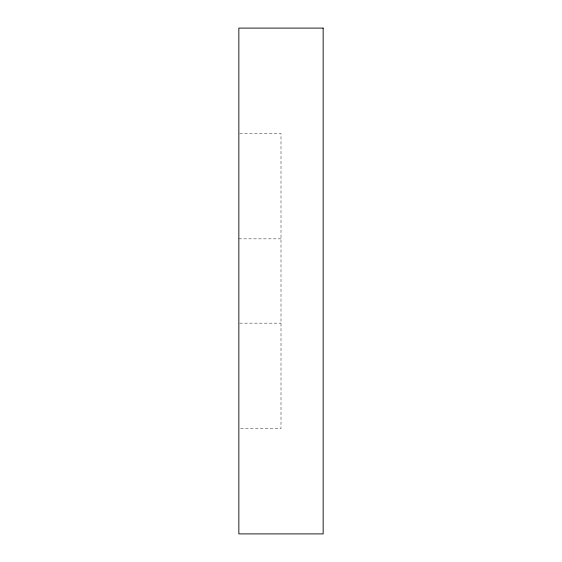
<?xml version="1.0" encoding="UTF-8"?>
<svg xmlns="http://www.w3.org/2000/svg" width="562" height="562" viewBox="0 0 562 562"><rect width="100%" height="100%" fill="white"/><g stroke="black" fill="none" stroke-linecap="round" stroke-linejoin="round"><path stroke-width="0.42" stroke-dasharray="2.81 2.11" d="M239.728 133.475L281 133.475L281 428.525L239.728 428.525M238.85 238.85L281 238.85M239.728 323.15L281 323.15"/><path stroke-width="0.84" d="M323.15 28.1L238.85 28.1L238.85 533.9L323.15 533.9L323.15 28.1"/></g></svg>
